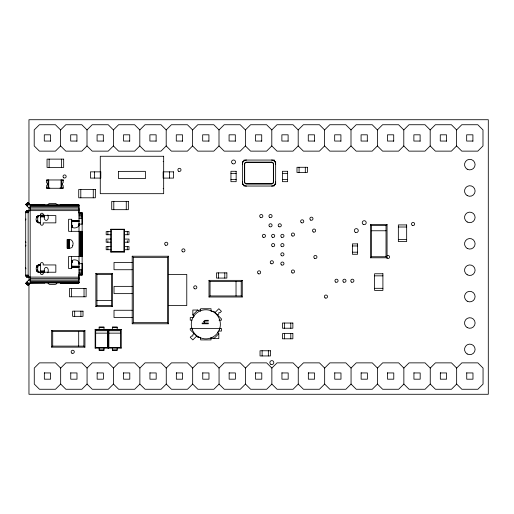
<?xml version="1.0" encoding="UTF-8"?>
<svg xmlns="http://www.w3.org/2000/svg" width="514" height="514" viewBox="0 0 514 514"><rect width="100%" height="100%" fill="white"/><g stroke="black" fill="none" stroke-linecap="round" stroke-linejoin="round"><path stroke-width="0.77" d="M242.396 164.152L242.428 163.677A4.163 4.163 0 0 1 246.013 160.092L246.489 160.06M275.652 181.956L275.626 182.431A4.163 4.163 0 0 1 272.041 186.017L271.565 186.042M26.998 277.162L26.079 276.551L25.7 275.086L25.7 212.725L26.079 211.254L26.998 210.644L79.015 210.644M25.7 219.998L25.873 218.964M29.433 277.162L28.514 276.551L28.135 275.086L28.135 212.725L28.514 211.254L29.433 210.644M25.7 246.084L25.873 245.049M78.886 212.822L79.015 207.797L30.172 207.791M78.983 212.533L79.015 212.205M36.378 217.66C36.455 215.617 39.006 215.321 40.561 215.584C39.315 212.346 44.41 212.346 43.163 215.584L55.84 215.584L55.84 222.858L43.163 222.858C44.41 226.096 39.315 226.096 40.561 222.858C37.297 223.853 35.196 220.654 36.378 217.66L37.76 217.66L38.287 216.195L39.559 215.584L38.177 215.649L39.09 215.655L36.822 216.458L37.997 216.625L36.565 216.857L37.818 217.126L36.43 217.216L37.76 217.66C37.792 219.279 37.092 222.601 39.559 222.858L37.169 222.318L38.287 222.247L36.533 221.515L37.818 221.316L36.417 221.181L37.76 220.782L36.378 220.782M36.378 267.029C36.455 264.986 39.006 264.691 40.561 264.948C39.315 261.716 44.41 261.716 43.163 264.948L55.84 264.948L55.84 272.227L38.781 272.227C36.044 272.291 36.006 268.938 36.378 267.029L37.76 267.029L38.287 265.558L39.559 264.948L38.177 265.018L39.09 265.025L36.822 265.822L37.997 265.989L36.565 266.226L37.818 266.49L36.43 266.586L37.76 267.029C37.792 268.649 37.092 271.97 39.559 272.227L37.169 271.688L38.287 271.617L36.533 270.884L37.818 270.685L36.417 270.55L37.76 270.146L36.378 270.146M47.841 205.452L48.444 203.981L49.916 203.371L55.653 203.441L56.913 204.411L57.189 205.452M57.189 282.359L56.585 283.831L55.114 284.441L49.376 284.37L48.117 283.4L47.841 282.359M71.742 261.028C73.097 258.799 78.783 259.821 79.015 262.731M71.742 262.815L72.262 262.076M79.015 223.294L78.912 225.742C77.922 227.985 73.014 228.929 71.742 226.783M78.912 225.742L79.015 225.081M44.615 205.356L44.808 204.932M30.172 208.048L28.456 207.547L25.7 204.424L28.097 202.432L30.172 204.932L79.015 204.932L79.015 282.88L60.401 282.828L79.015 282.687L60.414 282.456L60.222 282.88M219.279 329.885L219.889 328.08M30.172 279.764L28.456 280.265L25.7 283.381L28.097 285.373L30.172 282.88L30.172 204.932L44.673 204.951L30.172 205.125L43.812 205.343M60.607 129.933L55.409 124.735L39.405 124.735L34.207 129.933L34.207 145.937L39.405 151.135L55.409 151.135L60.607 145.937L60.607 129.933L65.805 124.735L81.81 124.735L87.007 129.933L87.007 145.937L92.205 151.135L108.21 151.135L113.408 145.937L113.408 129.933L118.605 124.735L134.61 124.735L139.802 129.933L139.802 145.937L134.61 151.135L118.605 151.135L113.408 145.937M87.007 129.933L92.205 124.735L108.21 124.735L113.408 129.933M87.007 145.937L81.81 151.135L65.805 151.135L60.607 145.937M139.802 129.933L144.999 124.735L161.004 124.735L166.202 129.933L166.202 145.937L161.004 151.135L144.999 151.135L139.802 145.937M166.202 129.933L171.4 124.735L187.404 124.735L192.602 129.933L192.602 145.937L197.8 151.135L213.805 151.135L219.003 145.937L219.003 129.933L224.2 124.735L240.205 124.735L245.403 129.933L245.403 145.937L240.205 151.135L224.2 151.135L219.003 145.937M192.602 129.933L197.8 124.735L213.805 124.735L219.003 129.933M192.602 145.937L187.404 151.135L171.4 151.135L166.202 145.937M245.403 129.933L250.594 124.735L266.599 124.735L271.797 129.933L271.797 145.937L276.995 151.135L292.999 151.135L298.197 145.937L298.197 129.933L292.999 124.735L276.995 124.735L271.797 129.933M112.515 306.627L111.474 305.586L111.474 274.412L112.515 273.371L95.88 273.371L95.88 306.627L112.515 306.627L112.515 273.371M51.67 347.149L52.711 346.108L83.885 346.108L84.926 347.149L84.926 330.521L51.67 330.521L51.67 347.149L84.926 347.149M95.88 306.627L96.928 305.586L96.928 274.412L95.88 273.371M51.67 330.521L52.711 331.562L83.885 331.562L84.926 330.521M271.797 145.937L266.599 151.135L250.594 151.135L245.403 145.937M168.586 323.775L167.468 322.663L167.468 257.334L168.586 256.223L132.207 256.223L132.207 323.775L168.586 323.775L168.586 256.223M298.197 129.933L303.395 124.735L319.4 124.735L324.597 129.933L324.597 145.937L329.795 151.135L345.8 151.135L350.998 145.937L350.998 129.933L356.189 124.735L372.2 124.735L377.392 129.933L377.392 145.937L372.2 151.135L356.189 151.135L350.998 145.937M87.072 384.067L81.874 389.265L65.869 389.265L60.671 384.067L60.671 368.063L65.869 362.865L81.874 362.865L87.072 368.063L87.072 384.067L92.263 389.265L108.274 389.265L113.465 384.067L113.465 368.063L108.274 362.865L92.263 362.865L87.072 368.063M60.671 384.067L55.473 389.265L39.469 389.265L34.271 384.067L34.271 368.063L39.469 362.865L55.473 362.865L60.671 368.063M324.597 129.933L329.795 124.735L345.8 124.735L350.998 129.933M132.207 323.775L133.325 322.663L133.325 257.334L132.207 256.223M324.597 145.937L319.4 151.135L303.395 151.135L298.197 145.937M113.465 368.063L118.663 362.865L134.668 362.865L139.866 368.063L139.866 384.067L145.064 389.265L161.068 389.265L166.266 384.067L166.266 368.063L171.464 362.865L187.469 362.865L192.666 368.063L192.666 384.067L197.864 389.265L213.869 389.265L219.06 384.067L219.06 368.063L224.258 362.865L240.263 362.865L245.461 368.063L245.461 384.067L240.263 389.265L224.258 389.265L219.06 384.067M209.005 296.996L210.046 295.955L241.22 295.955L242.261 296.996L242.261 280.361L209.005 280.361L209.005 296.996L242.261 296.996M377.392 129.933L382.589 124.735L398.594 124.735L403.792 129.933L403.792 145.937L408.99 151.135L424.994 151.135L430.192 145.937L430.192 129.933L435.39 124.735L451.395 124.735L456.593 129.933L456.593 145.937L461.784 151.135L477.795 151.135L482.987 145.937L482.987 129.933L477.795 124.735L461.784 124.735L456.593 129.933M191.844 320.158L190.244 320.158L190.244 317.562L192.84 317.562L194.138 316.264L192.84 314.96L197.781 310.026L198.558 310.803L199.336 310.026L200.633 310.026M139.866 368.063L145.064 362.865L161.068 362.865L166.266 368.063M209.005 280.361L210.046 281.409L241.22 281.409L242.261 280.361M139.866 384.067L134.668 389.265L118.663 389.265L113.465 384.067M194.009 333.541L192.84 334.71L192.84 336.008L191.542 336.008L190.244 337.306L192.84 339.908L196.611 336.137M215.058 312.493L218.823 308.728L221.425 311.323L220.12 312.628L218.823 312.628L218.823 313.925L217.653 315.095M403.792 129.933L408.99 124.735L424.994 124.735L430.192 129.933M403.792 145.937L398.594 151.135L382.589 151.135L377.392 145.937M211.029 338.61L212.327 338.61L213.111 337.826L213.888 338.61L218.823 333.67L217.525 332.372L218.823 331.074L221.425 331.074L221.425 328.472L190.244 328.472L190.244 329.776L197.781 337.306L199.92 337.306M192.666 368.063L197.864 362.865L213.869 362.865L219.06 368.063M192.666 384.067L187.469 389.265L171.464 389.265L166.266 384.067M456.593 145.937L451.395 151.135L435.39 151.135L430.192 145.937M387.061 257.79L386.02 256.749L386.02 225.575L387.061 224.534L370.433 224.534L370.433 257.79L387.061 257.79L387.061 224.534M245.461 368.063L250.659 362.865L266.663 362.865L271.861 368.063L271.861 384.067L277.059 389.265L293.064 389.265L298.261 384.067L298.261 368.063L293.064 362.865L277.059 362.865L271.861 368.063M370.433 257.79L371.474 256.749L371.474 225.575L370.433 224.534M271.861 384.067L266.663 389.265L250.659 389.265L245.461 384.067M298.261 368.063L303.459 362.865L319.464 362.865L324.662 368.063L324.662 384.067L319.464 389.265L303.459 389.265L298.261 384.067M324.662 368.063L329.853 362.865L345.858 362.865L351.056 368.063L351.056 384.067L356.253 389.265L372.258 389.265L377.456 384.067L377.456 368.063L382.654 362.865L398.658 362.865L403.856 368.063L403.856 384.067L398.658 389.265L382.654 389.265L377.456 384.067M351.056 368.063L356.253 362.865L372.258 362.865L377.456 368.063M351.056 384.067L345.858 389.265L329.853 389.265L324.662 384.067M403.856 368.063L409.054 362.865L425.059 362.865L430.257 368.063L430.257 384.067L425.059 389.265L409.054 389.265L403.856 384.067M430.257 368.063L435.448 362.865L451.459 362.865L456.65 368.063L456.65 384.067L461.848 389.265L477.853 389.265L483.051 384.067L483.051 368.063L477.853 362.865L461.848 362.865L456.65 368.063M456.65 384.067L451.459 389.265L435.448 389.265L430.257 384.067M110.831 229.218L111.236 229.597L123.938 229.597L124.343 229.218L124.343 252.078L110.831 252.078L110.831 229.218L124.343 229.218M110.831 252.078L111.236 251.699L123.938 251.699L124.343 252.078M95.135 329.371L95.675 329.834L107.471 329.834L108.011 329.371L108.011 348.1L95.135 348.1L95.135 329.371L108.011 329.371M95.135 348.1L95.675 347.637L107.471 347.637L108.011 348.1M108.332 329.371L108.872 329.834L120.668 329.834L121.208 329.371L121.208 348.1L108.332 348.1L108.332 329.371L121.208 329.371M108.332 348.1L108.872 347.637L120.668 347.637L121.208 348.1M25.745 204.482L28.148 202.49M25.88 204.643L28.276 202.651M26.092 204.893L28.488 202.901M26.362 205.227L28.765 203.236M26.683 205.613L29.086 203.621M27.03 206.024L29.426 204.032M61.192 205.343L79.015 205.125L60.222 204.932M44.615 205.035L30.172 205.125L79.015 205.125L60.311 204.938M60.414 282.777L79.015 282.687L30.172 282.687L44.615 282.456L44.808 282.88M60.356 282.861L79.015 282.88L30.172 282.88L44.615 282.777M50.526 141.054L44.294 141.054L44.294 134.816L50.526 134.816L50.526 141.273M76.927 141.054L70.688 141.054L70.688 134.816L76.927 134.816L76.927 141.273M103.327 141.054L97.088 141.054L97.088 134.816L103.327 134.816L103.327 141.273M129.721 141.054L123.488 141.054L123.488 134.816L129.721 134.816L129.721 141.273M156.121 141.054L149.889 141.054L149.889 134.816L156.121 134.816L156.121 141.273M182.521 141.054L176.283 141.054L176.283 134.816L182.521 134.816L182.521 141.273M208.922 141.054L202.683 141.054L202.683 134.816L208.922 134.816L208.922 141.273M235.316 141.054L229.083 141.054L229.083 134.816L235.316 134.816L235.316 141.273M261.716 141.054L255.484 141.054L255.484 134.816L261.716 134.816L261.716 141.273M288.116 141.054L281.878 141.054L281.878 134.816L288.116 134.816L288.116 141.273M314.517 141.054L308.278 141.054L308.278 134.816L314.517 134.816L314.517 141.273M340.911 141.054L334.678 141.054L334.678 134.816L340.911 134.816L340.911 141.273M367.311 141.054L361.079 141.054L361.079 134.816L367.311 134.816L367.311 141.273M393.711 141.054L387.472 141.054L387.472 134.816L393.711 134.816L393.711 141.273M420.111 141.054L413.873 141.054L413.873 134.816L420.111 134.816L420.111 141.273M446.512 141.054L440.273 141.054L440.273 134.816L446.512 134.816L446.512 141.273M472.906 141.054L466.673 141.054L466.673 134.816L472.906 134.816L472.906 141.273M163.15 161.46L163.67 161.46M230.953 173.366L236.151 173.366M282.43 173.366L287.628 173.366M230.953 179.604L236.151 179.604M282.43 179.604L287.628 179.604M46.568 180.215L48.02 180.215M61.751 180.215L63.203 180.215M46.568 188.008L49.807 188.008M59.971 188.008L63.203 188.008M163.15 188.484L163.67 188.484M30.172 205.696L79.015 205.696M30.172 206.602L79.015 206.602M30.172 209.166L79.015 209.166M26.664 210.714L29.099 210.714M26.349 210.926L28.784 210.926M26.079 211.254L28.514 211.254M25.873 211.684L28.309 211.684M25.745 212.186L28.18 212.186M25.7 212.725L28.135 212.725M79.015 212.725L82.137 212.725L82.137 275.086L79.015 275.086M79.015 212.918L82.137 212.918M79.015 213.49L82.137 213.49M79.015 214.402L82.137 214.402M40.6 215.083L43.812 215.083M79.015 215.584L82.137 215.584M40.6 215.623L44.615 215.623M40.6 216.246L44.615 216.246M40.6 216.921L44.615 216.921M79.015 216.959L82.137 216.959M79.015 218.444L82.137 218.444M71.742 220.448L79.015 220.448M71.742 220.866L79.015 220.866M71.742 221.271L79.015 221.271M71.742 221.637L79.015 221.637M82.137 223.898L82.028 212.725M79.015 224.13L82.137 224.13M371.474 225.575L386.02 225.575M398.344 227.008L406.664 227.008M371.474 230.767L386.02 230.767M82.137 231.326L68.625 231.326L68.625 219.272L71.742 219.272L71.78 227.002M110.831 231.583L106.18 231.583L106.18 234.737L110.831 234.737M124.343 231.583L128.988 231.583L128.988 234.737L124.343 234.737M110.831 239.074L106.18 239.074L106.18 242.222L110.831 242.222M124.343 239.074L128.988 239.074L128.988 242.222L124.343 242.222M398.344 239.479L406.664 239.479M352.386 245.962L357.583 245.962M110.831 246.559L106.18 246.559L106.18 249.714L110.831 249.714M124.343 246.559L128.988 246.559L128.988 249.714L124.343 249.714M352.386 252.201L357.583 252.201M82.137 256.48L68.625 256.48L68.625 268.539L71.742 268.539L71.78 260.804M371.474 256.749L386.02 256.749M133.325 257.334L167.468 257.334M132.207 262.455L114.018 262.455L114.018 269.734L132.207 269.734M79.015 263.682L82.137 263.682M82.137 263.913L82.028 275.086M71.742 266.168L79.015 266.168M71.742 266.541L79.015 266.541M71.742 266.939L79.015 266.939M71.742 267.364L79.015 267.364M79.015 269.368L82.137 269.368M79.015 270.846L82.137 270.846M40.6 270.891L44.615 270.891M40.6 271.565L44.615 271.565M79.015 272.227L82.137 272.227M40.6 272.728L43.812 272.728M79.015 273.409L82.137 273.409M79.015 274.315L82.137 274.315M96.928 274.412L111.474 274.412M168.586 274.431L186.775 274.431L186.775 305.567L168.586 305.567M79.015 274.887L82.137 274.887M25.7 275.086L28.135 275.086M25.745 275.62L28.18 275.62M374.59 275.845L382.904 275.845M25.873 276.121L28.309 276.121M26.079 276.551L28.514 276.551M26.349 276.885L28.784 276.885M26.664 277.091L79.015 277.162M30.172 278.639L79.015 278.639M30.172 280.021L79.015 280.021L78.886 274.984M30.172 281.203L79.015 281.203M30.172 282.115L79.015 282.115M30.172 282.88L44.718 282.873M132.207 286.362L114.018 286.362L114.018 293.635L132.207 293.635M374.59 288.315L382.904 288.315M96.928 300.394L111.474 300.394M96.928 305.586L111.474 305.586M197.781 310.026L192.84 310.026L192.84 314.96M132.207 310.263L114.018 310.263L114.018 317.543L132.207 317.543M211.742 311.323L213.888 311.323L221.425 318.86L221.425 320.158L219.022 320.158M133.325 322.663L167.468 322.663M99.157 327.636L103.982 327.636M112.354 327.636L117.186 327.636M95.675 330.733L107.471 330.733M108.872 330.733L120.668 330.733M95.675 333.143L107.471 333.143M108.872 333.143L120.668 333.143M213.888 338.61L218.823 338.61L218.823 333.67M99.157 349.835L103.982 349.835M112.354 349.835L117.186 349.835M44.352 372.946L50.59 372.946L50.59 379.184L44.352 379.184L44.352 372.727M70.752 372.946L76.991 372.946L76.991 379.184L70.752 379.184L70.752 372.727M97.152 372.946L103.385 372.946L103.385 379.184L97.152 379.184L97.152 372.727M123.553 372.946L129.785 372.946L129.785 379.184L123.553 379.184L123.553 372.727M149.947 372.946L156.185 372.946L156.185 379.184L149.947 379.184L149.947 372.727M176.347 372.946L182.586 372.946L182.586 379.184L176.347 379.184L176.347 372.727M202.747 372.946L208.98 372.946L208.98 379.184L202.747 379.184L202.747 372.727M229.148 372.946L235.38 372.946L235.38 379.184L229.148 379.184L229.148 372.727M255.542 372.946L261.78 372.946L261.78 379.184L255.542 379.184L255.542 372.727M281.942 372.946L288.181 372.946L288.181 379.184L281.942 379.184L281.942 372.727M308.342 372.946L314.574 372.946L314.574 379.184L308.342 379.184L308.342 372.727M334.743 372.946L340.975 372.946L340.975 379.184L334.743 379.184L334.743 372.727M361.136 372.946L367.375 372.946L367.375 379.184L361.136 379.184L361.136 372.727M387.537 372.946L393.775 372.946L393.775 379.184L387.537 379.184L387.537 372.727M413.937 372.946L420.169 372.946L420.169 379.184L413.937 379.184L413.937 372.727M440.337 372.946L446.57 372.946L446.57 379.184L440.337 379.184L440.337 372.727M466.731 372.946L472.97 372.946L472.97 379.184L466.731 379.184L466.731 372.727M30.172 204.932L44.628 204.983M271.565 160.06L272.041 160.092A4.163 4.163 0 0 1 275.626 163.677L275.652 164.152M246.489 186.042L246.013 186.017A4.163 4.163 0 0 1 242.428 182.431L242.396 181.956M71.742 224.997L72.262 225.73M27.03 281.781L29.426 283.773M26.683 282.199L29.086 284.191M26.362 282.584L28.765 284.576M26.092 282.912L28.488 284.904M25.88 283.169L28.276 285.161M25.745 283.33L28.148 285.321M191.78 328.08L192.39 329.885M25.873 242.762L25.7 241.721M25.873 268.848L25.7 267.807M79.015 264.517L78.912 262.069M78.983 275.273L79.015 275.607M305.31 167.288L305.31 172.479M299.071 167.288L299.071 172.479M290.789 323.036L290.789 328.234M290.789 333.599L290.789 338.797M284.55 323.036L284.55 328.234M284.55 333.599L284.55 338.797M268.347 350.76L268.347 355.951M262.114 350.76L262.114 355.951M241.22 281.409L241.22 295.955M236.029 281.409L236.029 295.955M224.791 272.883L224.791 278.08M218.553 272.883L218.553 278.08M211.029 311.323L211.029 308.728L200.633 308.728L200.633 311.323M211.029 337.306L211.029 339.908L200.633 339.908L200.633 337.306M210.046 281.409L210.046 295.955M169.389 171.856L169.389 178.088M127.299 231.583L127.299 234.737M127.299 240.648L127.299 242.222M127.299 246.559L127.299 249.714M126.271 201.366L126.271 209.68M123.938 229.597L123.938 251.699M120.668 329.834L120.668 347.637M117.186 329.371L117.186 326.949L112.354 326.949L112.354 329.371M117.186 348.1L117.186 350.522L112.354 350.522L112.354 348.1M113.8 201.366L113.8 209.68M111.236 229.597L111.236 251.699M108.872 329.834L108.872 347.637M107.869 231.583L107.869 234.737M107.869 240.648L107.869 242.222M107.869 246.559L107.869 249.714M107.471 329.834L107.471 347.637M103.982 329.371L103.982 326.949L99.157 326.949L99.157 329.371M103.982 348.1L103.982 350.522L99.157 350.522L99.157 348.1M95.675 329.834L95.675 347.637M94.557 171.856L94.557 178.088M93.272 189.486L93.272 197.8M84.033 288.482L84.033 296.796M83.885 331.562L83.885 346.108M82.028 231.326L82.028 256.48M81.72 231.326L81.72 256.48M81.225 231.326L81.225 256.48M80.916 311.156L80.916 316.354M80.801 189.486L80.801 197.8M80.576 231.326L80.576 256.48M79.824 231.326L79.824 256.48M78.693 331.562L78.693 346.108M78.597 225.164L78.597 226.359M78.597 261.453L78.597 262.648M74.678 311.156L74.678 316.354M72.044 225.595L72.044 227.387M72.044 260.425L72.044 262.211M71.883 225.421L71.883 227.207M71.883 260.598L71.883 262.391M71.536 219.272L71.536 231.326M71.536 256.48L71.536 268.539M71.562 288.482L71.562 296.796M69.146 239.646L69.146 248.166M69.075 239.646L69.075 248.166M68.863 239.646L68.863 248.166M68.535 239.646L68.535 248.166M68.105 239.646L68.105 248.166M67.604 239.646L67.604 248.166M61.751 179.958L61.751 188.272M61.596 159.128L61.596 167.442M61.037 179.958L61.037 188.272M60.414 205.035L60.414 205.356M52.711 331.562L52.711 346.108M49.126 159.128L49.126 167.442M48.734 179.958L48.734 188.272M48.02 179.958L48.02 188.272M47.841 214.987C50.192 222.119 42.334 222.286 44.615 215.083M47.841 272.825C50.192 265.693 42.334 265.526 44.615 272.728M43.163 272.227C44.41 275.459 39.315 275.459 40.561 272.227M40.458 215.584L40.458 222.858M40.458 264.948L40.458 272.227M28.964 204.019L28.964 119.723L488.3 119.723L488.3 394.277L28.964 394.277L28.964 284.293M28.964 207.226L28.964 211.241M28.964 277.072L28.964 280.278M387.196 255.631A1.581 1.581 0 0 1 389.355 256.21A1.581 1.581 0 0 1 388.777 258.369A1.581 1.581 0 0 1 386.618 257.79M118.464 171.419L118.535 178.602L145.475 178.538L145.398 171.335L118.471 171.393M203.814 321.366L204.399 323.03L202.156 323.03L202.156 323.775L208.356 323.775L208.356 323.03L205.035 323.03L204.649 322.445A1.279 1.279 0 0 1 204.514 321.616L205.253 321.057L208.356 321.025L208.356 320.28L204.745 320.37L203.814 321.366M72.782 245.57C72.737 248.468 69.12 248.474 67.064 248.166L67.064 239.646C71.093 238.194 74.209 241.638 72.782 245.57M163.67 156.262L100.275 156.262L100.275 193.682L163.67 193.682L163.67 156.262M63.672 159.128L47.044 159.128L47.044 167.442L63.672 167.442L63.672 159.128M274.097 160.06L243.957 160.06A1.555 1.555 0 0 1 242.396 161.621L242.396 184.487A1.555 1.555 0 0 1 243.957 186.042L274.097 186.042A1.555 1.555 0 0 1 275.652 184.487L275.652 161.621A1.555 1.555 0 0 1 274.097 160.06M271.495 162.141L246.553 162.141A2.082 2.082 0 0 0 244.478 164.217L244.478 181.885A2.082 2.082 0 0 0 246.553 183.967L271.495 183.967A2.082 2.082 0 0 0 273.577 181.885L273.577 164.217A2.082 2.082 0 0 0 271.495 162.141M271.488 162.347L246.559 162.347A1.876 1.876 0 0 0 244.683 164.229L244.683 181.879A1.876 1.876 0 0 0 246.559 183.761L271.488 183.761A1.876 1.876 0 0 0 273.371 181.879L273.371 164.229A1.876 1.876 0 0 0 271.488 162.347M307.385 167.288L296.989 167.288L296.989 172.479L307.385 172.479L307.385 167.288M236.151 171.284L230.953 171.284L230.953 181.68L236.151 181.68L236.151 171.284M287.628 171.284L282.43 171.284L282.43 181.68L287.628 181.68L287.628 171.284M100.789 171.856L90.4 171.856L90.4 178.088L100.789 178.088L100.789 171.856M173.546 171.856L163.15 171.856L163.15 178.088L173.546 178.088L173.546 171.856M63.203 179.958L46.568 179.958L46.568 182.554A1.947 1.947 0 0 1 46.568 185.676L46.568 188.272L63.203 188.272L63.203 185.676A1.947 1.947 0 0 1 63.203 182.554L63.203 179.958M95.353 189.486L78.726 189.486L78.726 197.8L95.353 197.8L95.353 189.486M128.352 201.366L111.724 201.366L111.724 209.68L128.352 209.68L128.352 201.366M406.664 224.926L398.344 224.926L398.344 241.554L406.664 241.554L406.664 224.926M357.583 243.887L352.386 243.887L352.386 254.276L357.583 254.276L357.583 243.887M226.867 272.883L216.478 272.883L216.478 278.08L226.867 278.08L226.867 272.883M382.904 273.763L374.59 273.763L374.59 290.391L382.904 290.391L382.904 273.763M86.114 288.482L69.486 288.482L69.486 296.796L86.114 296.796L86.114 288.482M82.998 311.156L72.602 311.156L72.602 316.354L82.998 316.354L82.998 311.156M292.864 323.036L282.475 323.036L282.475 328.234L292.864 328.234L292.864 323.036M292.864 333.599L282.475 333.599L282.475 338.797L292.864 338.797L292.864 333.599M270.428 350.76L260.033 350.76L260.033 355.951L270.428 355.951L270.428 350.76M165.444 245.172A1.581 1.581 0 0 0 167.815 243.803A1.581 1.581 0 0 0 165.444 242.435A1.581 1.581 0 0 0 165.444 245.172M314.6 258.369A1.581 1.581 0 0 0 316.965 257A1.581 1.581 0 0 0 314.6 255.631A1.581 1.581 0 0 0 314.6 258.369M271.039 263.65A1.581 1.581 0 0 0 273.409 262.281A1.581 1.581 0 0 0 271.039 260.913A1.581 1.581 0 0 0 271.039 263.65M467.181 195.577A5.281 5.281 0 0 0 475.103 191.002A5.281 5.281 0 0 0 467.181 186.428A5.281 5.281 0 0 0 467.181 195.577M335.719 282.128A1.581 1.581 0 0 0 338.084 280.76A1.581 1.581 0 0 0 335.719 279.391A1.581 1.581 0 0 0 335.719 282.128M343.635 282.128A1.581 1.581 0 0 0 346.006 280.76A1.581 1.581 0 0 0 343.635 279.391A1.581 1.581 0 0 0 343.635 282.128M351.557 282.128A1.581 1.581 0 0 0 353.928 280.76A1.581 1.581 0 0 0 351.557 279.391A1.581 1.581 0 0 0 351.557 282.128M355.315 232.322A1.985 1.985 0 0 0 358.29 230.6A1.985 1.985 0 0 0 355.315 228.884A1.985 1.985 0 0 0 355.315 232.322M363.231 224.4A1.985 1.985 0 0 0 366.212 222.684A1.985 1.985 0 0 0 363.231 220.962A1.985 1.985 0 0 0 363.231 224.4M313.277 231.968A1.581 1.581 0 0 0 315.647 230.6A1.581 1.581 0 0 0 313.277 229.231A1.581 1.581 0 0 0 313.277 231.968M310.636 220.088A1.581 1.581 0 0 0 313.007 218.72A1.581 1.581 0 0 0 310.636 217.351A1.581 1.581 0 0 0 310.636 220.088M301.397 222.729A1.581 1.581 0 0 0 303.768 221.361A1.581 1.581 0 0 0 301.397 219.992A1.581 1.581 0 0 0 301.397 222.729M278.961 226.687A1.581 1.581 0 0 0 281.331 225.318A1.581 1.581 0 0 0 278.961 223.956A1.581 1.581 0 0 0 278.961 226.687M269.721 226.687A1.581 1.581 0 0 0 272.092 225.318A1.581 1.581 0 0 0 269.721 223.956A1.581 1.581 0 0 0 269.721 226.687M269.721 217.448A1.581 1.581 0 0 0 272.092 216.079A1.581 1.581 0 0 0 269.721 214.711A1.581 1.581 0 0 0 269.721 217.448M260.482 217.448A1.581 1.581 0 0 0 262.853 216.079A1.581 1.581 0 0 0 260.482 214.711A1.581 1.581 0 0 0 260.482 217.448M232.559 163.683A1.985 1.985 0 0 0 235.534 161.961A1.985 1.985 0 0 0 232.559 160.246A1.985 1.985 0 0 0 232.559 163.683M270.839 364.317A1.985 1.985 0 0 0 273.814 362.595A1.985 1.985 0 0 0 270.839 360.873A1.985 1.985 0 0 0 270.839 364.317M178.647 171.252A1.581 1.581 0 0 0 181.012 169.883A1.581 1.581 0 0 0 178.647 168.515A1.581 1.581 0 0 0 178.647 171.252M263.123 237.25A1.581 1.581 0 0 0 265.487 235.881A1.581 1.581 0 0 0 263.123 234.512A1.581 1.581 0 0 0 263.123 237.25M272.362 246.489A1.581 1.581 0 0 0 274.727 245.12A1.581 1.581 0 0 0 272.362 243.752A1.581 1.581 0 0 0 272.362 246.489M272.362 237.25A1.581 1.581 0 0 0 274.727 235.881A1.581 1.581 0 0 0 272.362 234.512A1.581 1.581 0 0 0 272.362 237.25M281.601 237.25A1.581 1.581 0 0 0 283.972 235.881A1.581 1.581 0 0 0 281.601 234.512A1.581 1.581 0 0 0 281.601 237.25M281.601 246.489A1.581 1.581 0 0 0 283.972 245.12A1.581 1.581 0 0 0 281.601 243.752A1.581 1.581 0 0 0 281.601 246.489M281.601 255.728A1.581 1.581 0 0 0 283.972 254.359A1.581 1.581 0 0 0 281.601 252.991A1.581 1.581 0 0 0 281.601 255.728M281.601 264.967A1.581 1.581 0 0 0 283.972 263.598A1.581 1.581 0 0 0 281.601 262.23A1.581 1.581 0 0 0 281.601 264.967M63.807 177.85A1.581 1.581 0 0 0 66.177 176.482A1.581 1.581 0 0 0 63.807 175.113A1.581 1.581 0 0 0 63.807 177.85M71.934 353.195A1.581 1.581 0 0 0 74.305 351.827A1.581 1.581 0 0 0 71.934 350.458A1.581 1.581 0 0 0 71.934 353.195M194.485 288.727A1.581 1.581 0 0 0 196.856 287.358A1.581 1.581 0 0 0 194.485 285.99A1.581 1.581 0 0 0 194.485 288.727M325.156 297.966A1.581 1.581 0 0 0 327.527 296.597A1.581 1.581 0 0 0 325.156 295.229A1.581 1.581 0 0 0 325.156 297.966M412.273 225.37A1.581 1.581 0 0 0 414.644 224.001A1.581 1.581 0 0 0 412.273 222.633A1.581 1.581 0 0 0 412.273 225.37M292.158 272.889A1.581 1.581 0 0 0 294.528 271.52A1.581 1.581 0 0 0 292.158 270.152A1.581 1.581 0 0 0 292.158 272.889M258.298 273.75A1.581 1.581 0 0 0 260.669 272.381A1.581 1.581 0 0 0 258.298 271.013A1.581 1.581 0 0 0 258.298 273.75M292.158 235.926A1.581 1.581 0 0 0 294.528 234.564A1.581 1.581 0 0 0 292.158 233.195A1.581 1.581 0 0 0 292.158 235.926M182.605 251.77A1.581 1.581 0 0 0 184.976 250.402A1.581 1.581 0 0 0 182.605 249.033A1.581 1.581 0 0 0 182.605 251.77M467.181 353.966A5.281 5.281 0 0 0 475.103 349.398A5.281 5.281 0 0 0 467.181 344.823A5.281 5.281 0 0 0 467.181 353.966M467.181 327.572A5.281 5.281 0 0 0 475.103 322.998A5.281 5.281 0 0 0 467.181 318.423A5.281 5.281 0 0 0 467.181 327.572M467.181 301.172A5.281 5.281 0 0 0 475.103 296.597A5.281 5.281 0 0 0 467.181 292.023A5.281 5.281 0 0 0 467.181 301.172M467.181 274.772A5.281 5.281 0 0 0 475.103 270.197A5.281 5.281 0 0 0 467.181 265.629A5.281 5.281 0 0 0 467.181 274.772M467.181 248.371A5.281 5.281 0 0 0 475.103 243.803A5.281 5.281 0 0 0 467.181 239.228A5.281 5.281 0 0 0 467.181 248.371M467.181 221.977A5.281 5.281 0 0 0 475.103 217.403A5.281 5.281 0 0 0 467.181 212.828A5.281 5.281 0 0 0 467.181 221.977M467.181 169.177A5.281 5.281 0 0 0 475.103 164.602A5.281 5.281 0 0 0 467.181 160.034A5.281 5.281 0 0 0 467.181 169.177M198.558 336.921A14.553 14.553 0 0 0 220.384 324.315A14.553 14.553 0 0 0 198.558 311.715A14.553 14.553 0 0 0 198.558 336.921"/></g></svg>
